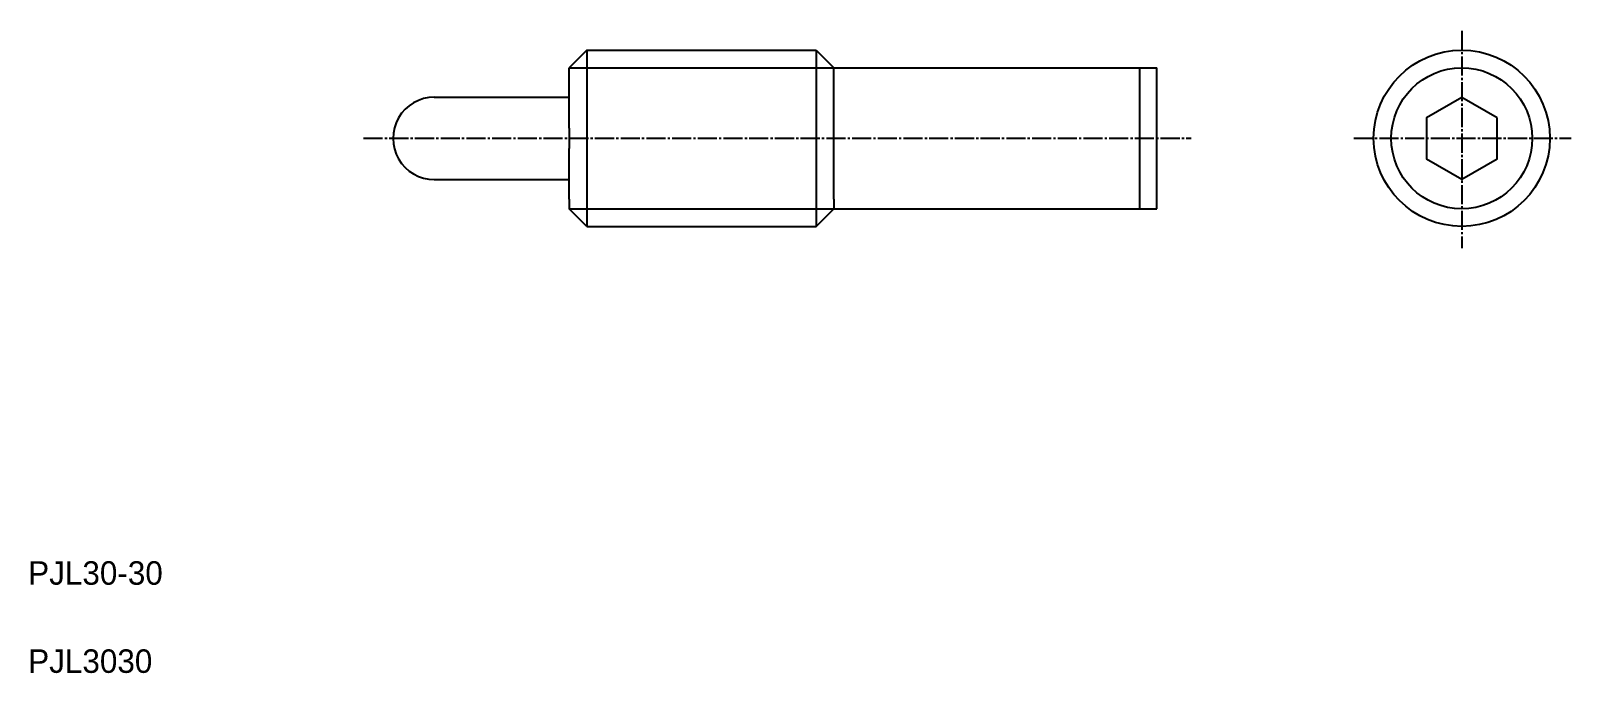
# Model space of a CAD drawing. Extents: x 10 to 273, y 10 to 119.
import ezdxf

# ---------------------------------------------------------------- set-up
doc = ezdxf.new("R2010")
doc.units = 0
doc.header["$LTSCALE"] = 0.25
doc.linetypes.add('CENTER', pattern=[17.5, 13, -1.5, 1.5, -1.5])
doc.layers.get('0').update_dxf_attribs({"linetype": 'CONTINUOUS'})
doc.layers.add('CENTER', color=1, linetype='CENTER')

msp = doc.modelspace()

# ---------------------------------------------------------------- linework, layer by layer
for p, q in [((105.07, 115.99), (102.07, 112.99)), ((105.07, 115.99), (105.07, 85.99)), ((105.07, 115.99), (144.07, 115.99)), ((144.07, 115.99), (147.07, 112.99)), ((144.07, 115.99), (144.07, 85.99)), ((102.07, 102.74), (102.07, 112.99)), ((147.07, 90.61), (147.07, 112.99)), ((147.07, 112.99), (202.07, 112.99)), ((147.07, 111.36), (147.07, 112.99)), ((199.17, 88.99), (199.17, 112.99)), ((202.07, 88.99), (202.07, 112.99)), ((102.07, 111.36), (102.07, 112.36)), ((79.07, 107.99), (102.07, 107.99)), ((102.07, 102.74), (102.07, 99.24)), ((102.07, 90.61), (102.07, 99.24)), ((102.07, 94.92), (102.07, 94.92)), ((79.09, 93.99), (102.07, 93.99)), ((102.07, 92.77), (102.07, 92.77)), ((102.07, 90.61), (102.07, 88.99)), ((147.07, 90.61), (147.07, 88.99)), ((105.07, 85.99), (102.07, 88.99)), ((144.07, 85.99), (147.07, 88.99)), ((147.07, 88.99), (202.07, 88.99)), ((105.07, 85.99), (144.07, 85.99))]:
    msp.add_line(p, q)
at = {"color": 3}
for p, q in [((102.07, 112.99), (147.07, 112.99)), ((102.07, 88.99), (147.07, 88.99))]:
    msp.add_line(p, q, dxfattribs=at)
msp.add_lwpolyline([(259.93, 104.45), (253.93, 107.92), (247.93, 104.45), (247.93, 97.52), (253.93, 94.06), (259.93, 97.52)], close=True)
for radius in [15, 12]:
    msp.add_circle((253.93, 100.99), radius)
msp.add_arc((79.07, 100.99), 7, 90, 270.1606)
at = {"layer": 'CENTER', "color": 1, "linetype": 'CENTER'}
for p, q in [((253.93, 119.29), (253.93, 82.32)), ((67.06, 100.99), (207.86, 100.99)), ((235.54, 100.99), (272.55, 100.99))]:
    msp.add_line(p, q, dxfattribs=at)

# ---------------------------------------------------------------- texts
for s, p in [('PJL30-30', (10, 25)), ('PJL3030', (10, 10))]:
    msp.add_text(s, height=4).set_placement(p)

doc.saveas('drawing.dxf')
